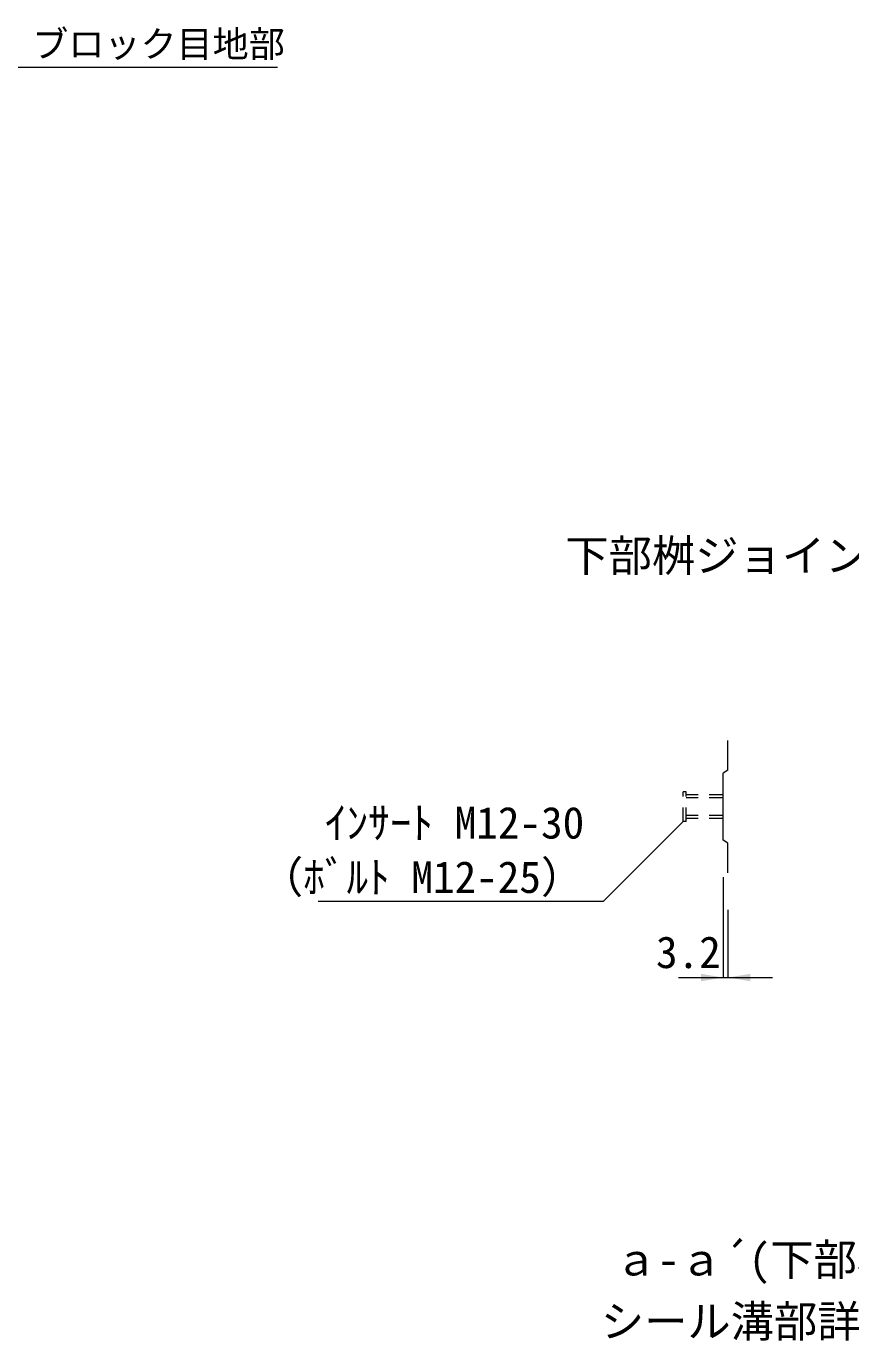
# Model space of a CAD drawing. Units: millimetres at full size; some dimension numbers follow another scale. Extents: x 50430 to 101606, y 69050 to 91573.
# Drawn here: x 96284 to 97393, y 85963 to 87731 of the extents above; entities that cross this region are included whole.
import ezdxf
from ezdxf.enums import TextEntityAlignment as Align

# ---------------------------------------------------------------- set-up
doc = ezdxf.new("R2010")
doc.units = ezdxf.units.MM
doc.header["$LTSCALE"] = 50
doc.linetypes.add('USER1', pattern=[0.675, 0.375, -0.3])
for name, color, linetype, lineweight in [('インサート', 3, 'USER1', 9), ('寸法線', 7, 'Continuous', 13), ('引出線', 4, 'Continuous', 13), ('本体', 2, 'Continuous', 9)]:
    doc.layers.add(name, color=color, linetype=linetype, lineweight=lineweight)
doc.layers.add('文字', color=7, linetype='Continuous')
doc.styles.add('ＭＳ ゴシック', font='')
doc.styles.get('ＭＳ ゴシック').set_extended_font_data('MS Gothic')

# ---------------------------------------------------------------- blocks, each defined once
blk = doc.blocks.new('filled_arrow')
at = {"color": 0, "linetype": 'Continuous', "lineweight": -2}
blk.add_solid([(7.5, 1.25), (0, 0), (7.5, -1.25)], dxfattribs=at)

msp = doc.modelspace()

# ---------------------------------------------------------------- linework, layer by layer
at = {"layer": 'インサート'}
for p, q in [((97171.79, 86701.69), (97167.79, 86701.69)), ((97167.79, 86661.69), (97167.79, 86701.69)), ((97171.79, 86661.69), (97171.79, 86701.69)), ((97221.79, 86697.69), (97171.79, 86697.69)), ((97221.79, 86693.69), (97171.79, 86693.69)), ((97171.79, 86661.69), (97167.79, 86661.69)), ((97221.79, 86669.69), (97171.79, 86669.69)), ((97221.79, 86665.69), (97171.79, 86665.69))]:
    msp.add_line(p, q, dxfattribs=at)
at = {"layer": '寸法線'}
for p, q in [((97221.79, 86586.69), (97221.79, 86451.75)), ((97228.19, 86542.69), (97228.19, 86451.75)), ((97161.79, 86451.75), (97288.19, 86451.75))]:
    msp.add_line(p, q, dxfattribs=at)
at = {"layer": '引出線'}
for points in [[(96131.98, 87443.01), (96266.8, 87676.52), (96621.87, 87676.52)], [(97167.79, 86661.69), (97060.33, 86554.24), (96676.48, 86554.24)]]:
    msp.add_lwpolyline(points, dxfattribs=at)
at = {"layer": '本体', "lineweight": 20}
for p, q in [((97228.19, 86730.69), (97228.19, 86770.69)), ((97228.19, 86730.69), (97221.79, 86726.69)), ((97221.79, 86636.69), (97221.79, 86726.69)), ((97228.19, 86632.69), (97221.79, 86636.69)), ((97228.19, 86592.69), (97228.19, 86632.69))]:
    msp.add_line(p, q, dxfattribs=at)

# ---------------------------------------------------------------- block references
at = {"layer": '寸法線', "xscale": 4, "yscale": 4, "rotation": 180}
msp.add_blockref('filled_arrow', (97221.79, 86451.75), dxfattribs=at)
at = {"layer": '寸法線', "xscale": 4, "yscale": 4}
msp.add_blockref('filled_arrow', (97228.19, 86451.75), dxfattribs=at)
at = {"layer": '引出線', "xscale": 0.16, "yscale": 0.16, "rotation": 225}
msp.add_blockref('filled_arrow', (97167.79, 86661.69), dxfattribs=at)

# ---------------------------------------------------------------- texts
at = {"layer": '寸法線', "style": 'ＭＳ ゴシック'}
msp.add_text('3.2', height=42.72, dxfattribs=at).set_placement((97174.95, 86485.86), align=Align.MIDDLE_CENTER)
at = {"layer": '引出線', "style": 'ＭＳ ゴシック'}
msp.add_text('ブロック目地部', height=35.6, dxfattribs=at).set_placement((96291.8, 87725.32), align=Align.TOP_LEFT)
for s, p in [('ｲﾝｻｰﾄ M12-30', (96685.68, 86625.87)), ('（ﾎﾞﾙﾄ M12-25）', (96598.27, 86552.75))]:
    msp.add_text(s, height=42.72, dxfattribs=at).set_placement(p, align=Align.BOTTOM_LEFT)
at = {"layer": '文字', "style": 'ＭＳ ゴシック'}
for s, p in [('下部桝ジョイント部詳細図', (97009.34, 86985.24)), ('ａ-ａ´(下部桝)', (97075.3, 86038.14)), ('シール溝部詳細図', (97057.14, 85955.16))]:
    msp.add_text(s, height=42.72, dxfattribs=at).set_placement(p, align=Align.BOTTOM_LEFT)

doc.saveas('drawing.dxf')
